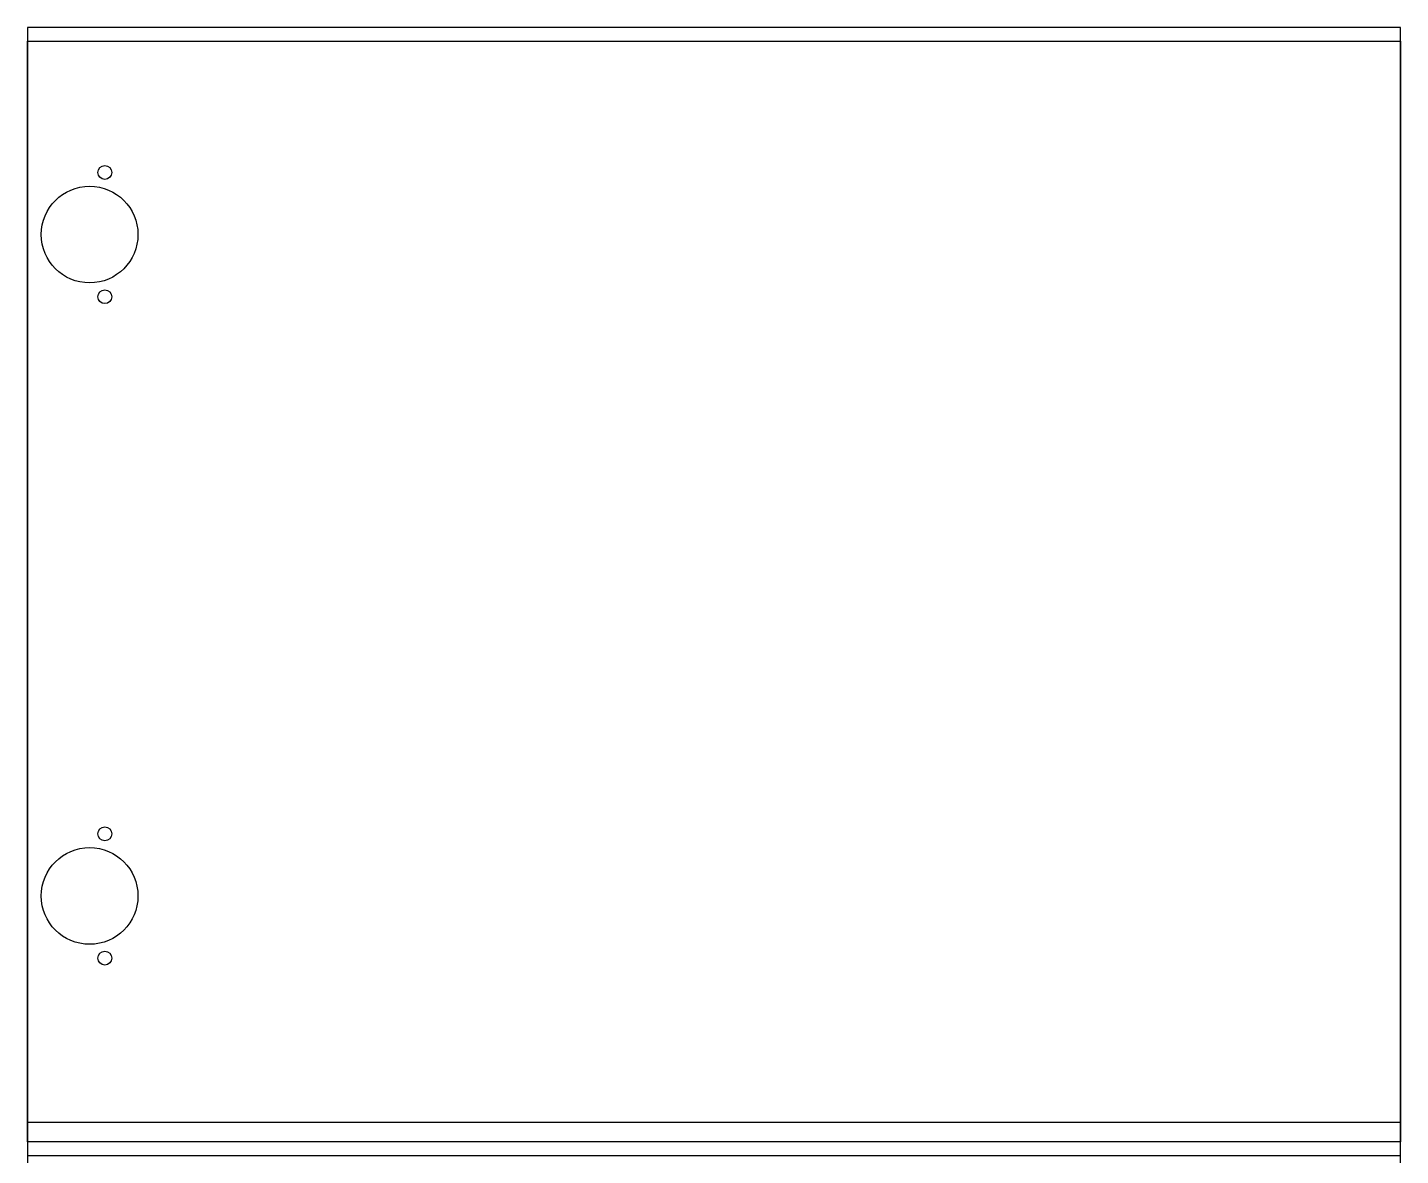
# Model space of a CAD drawing. Extents: x 0 to 497, y 0 to 408.
import ezdxf

# ---------------------------------------------------------------- set-up
doc = ezdxf.new("R2010")
doc.units = 0

msp = doc.modelspace()

# ---------------------------------------------------------------- linework, layer by layer
at = {"layer": 'BISEL', "extrusion": (0, 0.707107, -0.707107)}
msp.add_lwpolyline([(-497, 16.97), (0, 16.97), (0, -9.9), (-497, -9.9)], close=True, dxfattribs=at)
at = {"layer": 'CONTORNO'}
msp.add_lwpolyline([(0, 5), (0, 403.5), (497, 403.5), (497, 5)], close=True, dxfattribs=at)
at = {"layer": 'PANEL'}
msp.add_lwpolyline([(0, 0), (497, 0), (497, 408.5), (0, 408.5)], close=True, dxfattribs=at)
at = {"layer": 'VDRILL'}
for centre, radius in [((28, 356, -0.5), 2.5), ((22.5, 333.5, -13), 17.5), ((28, 311, -0.5), 2.5), ((28, 116.5, -0.5), 2.5), ((22.5, 94, -13), 17.5), ((28, 71.5, -0.5), 2.5)]:
    msp.add_circle(centre, radius, dxfattribs=at)

doc.saveas('drawing.dxf')
